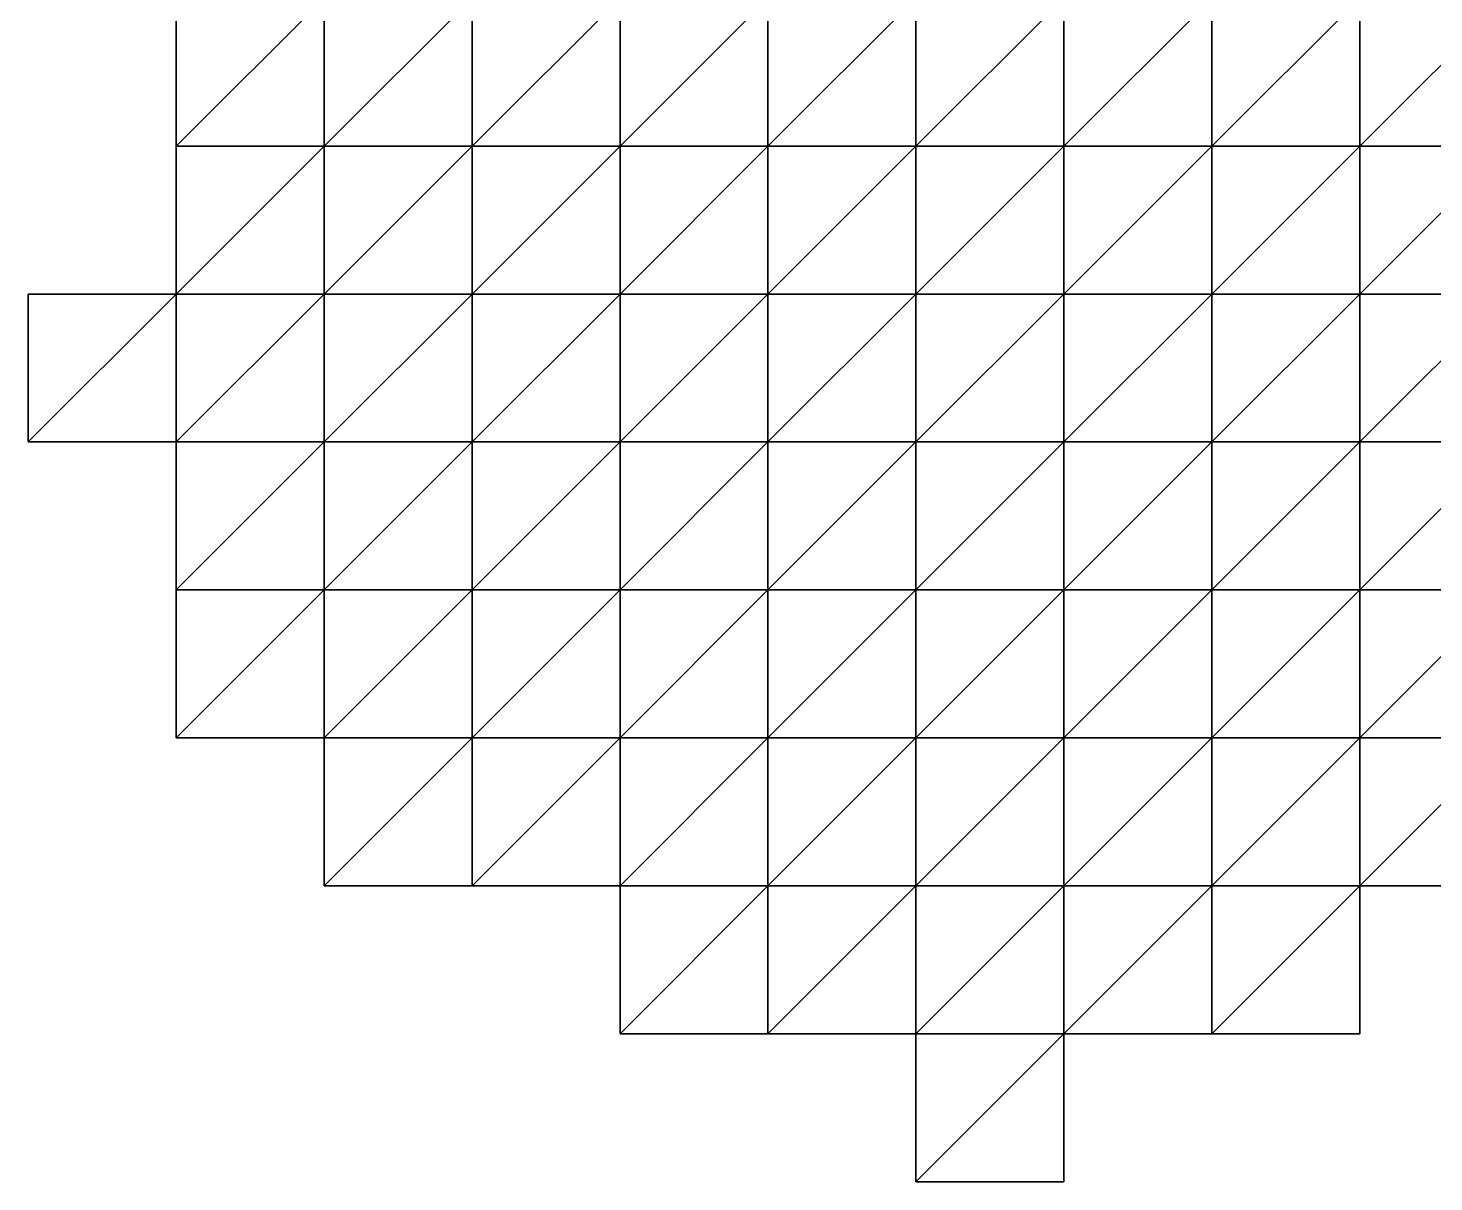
# Model space of a CAD drawing. Extents: x 292020 to 295740, y 4557680 to 4560040.
# Drawn here: x 292580 to 292770, y 4557700 to 4557855.9 of the extents above; entities that cross this region are included whole.
import ezdxf

# ---------------------------------------------------------------- set-up
doc = ezdxf.new("R2010")
doc.units = 0
doc.layers.add('RUN201_4_-_RUN201_NODOMAIN5_20X', color=7, linetype='CONTINUOUS')

msp = doc.modelspace()

# ---------------------------------------------------------------- linework, layer by layer
at = {"layer": 'RUN201_4_-_RUN201_NODOMAIN5_20X'}
for points in [[(292600, 4557860, 1900), (292600, 4557840, 1900), (292620, 4557860, 1900)], [(292620, 4557860, 1900), (292600, 4557840, 1900), (292620, 4557840, 1900)], [(292620, 4557860, 1920), (292600, 4557840, 1920), (292600, 4557860, 1920)], [(292620, 4557840, 1920), (292600, 4557840, 1920), (292620, 4557860, 1920)], [(292600, 4557860, 1900), (292600, 4557840, 1920), (292600, 4557840, 1900)], [(292600, 4557860, 1920), (292600, 4557840, 1920), (292600, 4557860, 1900)], [(292620, 4557860, 1880), (292620, 4557840, 1880), (292640, 4557860, 1880)], [(292640, 4557860, 1880), (292620, 4557840, 1880), (292640, 4557840, 1880)], [(292620, 4557860, 1880), (292620, 4557840, 1900), (292620, 4557840, 1880)], [(292620, 4557860, 1900), (292620, 4557840, 1900), (292620, 4557860, 1880)], [(292640, 4557860, 1920), (292620, 4557840, 1920), (292620, 4557860, 1920)], [(292640, 4557840, 1920), (292620, 4557840, 1920), (292640, 4557860, 1920)], [(292640, 4557860, 1860), (292640, 4557840, 1860), (292660, 4557860, 1860)], [(292660, 4557860, 1860), (292640, 4557840, 1860), (292660, 4557840, 1860)], [(292640, 4557860, 1860), (292640, 4557840, 1880), (292640, 4557840, 1860)], [(292640, 4557860, 1880), (292640, 4557840, 1880), (292640, 4557860, 1860)], [(292660, 4557860, 1920), (292640, 4557840, 1920), (292640, 4557860, 1920)], [(292660, 4557840, 1920), (292640, 4557840, 1920), (292660, 4557860, 1920)], [(292660, 4557860, 1840), (292660, 4557840, 1840), (292680, 4557860, 1840)], [(292680, 4557860, 1840), (292660, 4557840, 1840), (292680, 4557840, 1840)], [(292660, 4557860, 1840), (292660, 4557840, 1860), (292660, 4557840, 1840)], [(292660, 4557860, 1860), (292660, 4557840, 1860), (292660, 4557860, 1840)], [(292680, 4557860, 1920), (292660, 4557840, 1920), (292660, 4557860, 1920)], [(292680, 4557840, 1920), (292660, 4557840, 1920), (292680, 4557860, 1920)], [(292680, 4557860, 1840), (292680, 4557840, 1840), (292700, 4557860, 1840)], [(292700, 4557860, 1840), (292680, 4557840, 1840), (292700, 4557840, 1840)], [(292700, 4557860, 1920), (292680, 4557840, 1920), (292680, 4557860, 1920)], [(292700, 4557840, 1920), (292680, 4557840, 1920), (292700, 4557860, 1920)], [(292700, 4557840, 1840), (292700, 4557840, 1860), (292700, 4557860, 1840)], [(292700, 4557860, 1840), (292700, 4557840, 1860), (292700, 4557860, 1860)], [(292700, 4557860, 1860), (292700, 4557840, 1860), (292720, 4557860, 1860)], [(292720, 4557860, 1860), (292700, 4557840, 1860), (292720, 4557840, 1860)], [(292720, 4557860, 1920), (292700, 4557840, 1920), (292700, 4557860, 1920)], [(292720, 4557840, 1920), (292700, 4557840, 1920), (292720, 4557860, 1920)], [(292720, 4557860, 1860), (292720, 4557840, 1860), (292740, 4557860, 1860)], [(292740, 4557860, 1860), (292720, 4557840, 1860), (292740, 4557840, 1860)], [(292740, 4557860, 1920), (292720, 4557840, 1920), (292720, 4557860, 1920)], [(292740, 4557840, 1920), (292720, 4557840, 1920), (292740, 4557860, 1920)], [(292740, 4557860, 1860), (292740, 4557840, 1860), (292760, 4557860, 1860)], [(292760, 4557860, 1860), (292740, 4557840, 1860), (292760, 4557840, 1860)], [(292760, 4557860, 1920), (292740, 4557840, 1920), (292740, 4557860, 1920)], [(292760, 4557840, 1920), (292740, 4557840, 1920), (292760, 4557860, 1920)], [(292760, 4557860, 1860), (292760, 4557840, 1860), (292780, 4557860, 1860)], [(292780, 4557860, 1860), (292760, 4557840, 1860), (292780, 4557840, 1860)], [(292780, 4557860, 1920), (292760, 4557840, 1920), (292760, 4557860, 1920)], [(292780, 4557840, 1920), (292760, 4557840, 1920), (292780, 4557860, 1920)], [(292600, 4557840, 1900), (292600, 4557820, 1900), (292620, 4557840, 1900)], [(292620, 4557840, 1900), (292600, 4557820, 1900), (292620, 4557820, 1900)], [(292620, 4557840, 1920), (292600, 4557820, 1920), (292600, 4557840, 1920)], [(292620, 4557820, 1920), (292600, 4557820, 1920), (292620, 4557840, 1920)], [(292600, 4557840, 1900), (292600, 4557820, 1920), (292600, 4557820, 1900)], [(292600, 4557840, 1920), (292600, 4557820, 1920), (292600, 4557840, 1900)], [(292620, 4557840, 1880), (292620, 4557820, 1880), (292640, 4557840, 1880)], [(292640, 4557840, 1880), (292620, 4557820, 1880), (292640, 4557820, 1880)], [(292620, 4557840, 1880), (292620, 4557820, 1900), (292620, 4557820, 1880)], [(292620, 4557840, 1900), (292620, 4557820, 1900), (292620, 4557840, 1880)], [(292640, 4557840, 1920), (292620, 4557820, 1920), (292620, 4557840, 1920)], [(292640, 4557820, 1920), (292620, 4557820, 1920), (292640, 4557840, 1920)], [(292640, 4557840, 1860), (292640, 4557820, 1860), (292660, 4557840, 1860)], [(292660, 4557840, 1860), (292640, 4557820, 1860), (292660, 4557820, 1860)], [(292640, 4557840, 1860), (292640, 4557820, 1880), (292640, 4557820, 1860)], [(292640, 4557840, 1880), (292640, 4557820, 1880), (292640, 4557840, 1860)], [(292660, 4557840, 1920), (292640, 4557820, 1920), (292640, 4557840, 1920)], [(292660, 4557820, 1920), (292640, 4557820, 1920), (292660, 4557840, 1920)], [(292660, 4557840, 1840), (292660, 4557840, 1860), (292680, 4557840, 1840)], [(292680, 4557840, 1840), (292660, 4557840, 1860), (292680, 4557840, 1860)], [(292660, 4557840, 1860), (292660, 4557820, 1860), (292680, 4557840, 1860)], [(292680, 4557840, 1860), (292660, 4557820, 1860), (292680, 4557820, 1860)], [(292680, 4557840, 1900), (292660, 4557820, 1900), (292660, 4557840, 1900)], [(292680, 4557820, 1900), (292660, 4557820, 1900), (292680, 4557840, 1900)], [(292660, 4557820, 1900), (292660, 4557820, 1920), (292660, 4557840, 1900)], [(292660, 4557840, 1900), (292660, 4557820, 1920), (292660, 4557840, 1920)], [(292660, 4557840, 1900), (292660, 4557840, 1920), (292680, 4557840, 1900)], [(292680, 4557840, 1900), (292660, 4557840, 1920), (292680, 4557840, 1920)], [(292680, 4557840, 1840), (292680, 4557840, 1860), (292700, 4557840, 1840)], [(292700, 4557840, 1840), (292680, 4557840, 1860), (292700, 4557840, 1860)], [(292680, 4557840, 1860), (292680, 4557820, 1860), (292700, 4557840, 1860)], [(292700, 4557840, 1860), (292680, 4557820, 1860), (292700, 4557820, 1860)], [(292700, 4557840, 1920), (292680, 4557820, 1920), (292680, 4557840, 1920)], [(292700, 4557820, 1920), (292680, 4557820, 1920), (292700, 4557840, 1920)], [(292680, 4557840, 1900), (292680, 4557820, 1920), (292680, 4557820, 1900)], [(292680, 4557840, 1920), (292680, 4557820, 1920), (292680, 4557840, 1900)], [(292700, 4557840, 1860), (292700, 4557820, 1860), (292720, 4557840, 1860)], [(292720, 4557840, 1860), (292700, 4557820, 1860), (292720, 4557820, 1860)], [(292720, 4557840, 1920), (292700, 4557820, 1920), (292700, 4557840, 1920)], [(292720, 4557820, 1920), (292700, 4557820, 1920), (292720, 4557840, 1920)], [(292720, 4557840, 1860), (292720, 4557820, 1860), (292740, 4557840, 1860)], [(292740, 4557840, 1860), (292720, 4557820, 1860), (292740, 4557820, 1860)], [(292740, 4557840, 1920), (292720, 4557820, 1920), (292720, 4557840, 1920)], [(292740, 4557820, 1920), (292720, 4557820, 1920), (292740, 4557840, 1920)], [(292740, 4557840, 1860), (292740, 4557820, 1860), (292760, 4557840, 1860)], [(292760, 4557840, 1860), (292740, 4557820, 1860), (292760, 4557820, 1860)], [(292760, 4557840, 1920), (292740, 4557820, 1920), (292740, 4557840, 1920)], [(292760, 4557820, 1920), (292740, 4557820, 1920), (292760, 4557840, 1920)], [(292760, 4557840, 1860), (292760, 4557820, 1860), (292780, 4557840, 1860)], [(292780, 4557840, 1860), (292760, 4557820, 1860), (292780, 4557820, 1860)], [(292780, 4557840, 1920), (292760, 4557820, 1920), (292760, 4557840, 1920)], [(292780, 4557820, 1920), (292760, 4557820, 1920), (292780, 4557840, 1920)], [(292580, 4557820, 1900), (292580, 4557800, 1900), (292600, 4557820, 1900)], [(292600, 4557820, 1900), (292580, 4557800, 1900), (292600, 4557800, 1900)], [(292600, 4557820, 1920), (292580, 4557800, 1920), (292580, 4557820, 1920)], [(292600, 4557800, 1920), (292580, 4557800, 1920), (292600, 4557820, 1920)], [(292600, 4557820, 1900), (292580, 4557820, 1920), (292580, 4557820, 1900)], [(292600, 4557820, 1920), (292580, 4557820, 1920), (292600, 4557820, 1900)], [(292580, 4557820, 1900), (292580, 4557800, 1920), (292580, 4557800, 1900)], [(292580, 4557820, 1920), (292580, 4557800, 1920), (292580, 4557820, 1900)], [(292600, 4557820, 1880), (292600, 4557800, 1880), (292620, 4557820, 1880)], [(292620, 4557820, 1880), (292600, 4557800, 1880), (292620, 4557800, 1880)], [(292620, 4557820, 1880), (292600, 4557820, 1900), (292600, 4557820, 1880)], [(292620, 4557820, 1900), (292600, 4557820, 1900), (292620, 4557820, 1880)], [(292600, 4557820, 1880), (292600, 4557800, 1900), (292600, 4557800, 1880)], [(292600, 4557820, 1900), (292600, 4557800, 1900), (292600, 4557820, 1880)], [(292620, 4557820, 1920), (292600, 4557800, 1920), (292600, 4557820, 1920)], [(292620, 4557800, 1920), (292600, 4557800, 1920), (292620, 4557820, 1920)], [(292620, 4557820, 1860), (292620, 4557800, 1860), (292640, 4557820, 1860)], [(292640, 4557820, 1860), (292620, 4557800, 1860), (292640, 4557800, 1860)], [(292640, 4557820, 1860), (292620, 4557820, 1880), (292620, 4557820, 1860)], [(292640, 4557820, 1880), (292620, 4557820, 1880), (292640, 4557820, 1860)], [(292620, 4557820, 1860), (292620, 4557800, 1880), (292620, 4557800, 1860)], [(292620, 4557820, 1880), (292620, 4557800, 1880), (292620, 4557820, 1860)], [(292640, 4557820, 1920), (292620, 4557800, 1920), (292620, 4557820, 1920)], [(292640, 4557800, 1920), (292620, 4557800, 1920), (292640, 4557820, 1920)], [(292640, 4557820, 1840), (292640, 4557800, 1840), (292660, 4557820, 1840)], [(292660, 4557820, 1840), (292640, 4557800, 1840), (292660, 4557800, 1840)], [(292660, 4557820, 1840), (292640, 4557820, 1860), (292640, 4557820, 1840)], [(292660, 4557820, 1860), (292640, 4557820, 1860), (292660, 4557820, 1840)], [(292640, 4557820, 1840), (292640, 4557800, 1860), (292640, 4557800, 1840)], [(292640, 4557820, 1860), (292640, 4557800, 1860), (292640, 4557820, 1840)], [(292660, 4557820, 1920), (292640, 4557800, 1920), (292640, 4557820, 1920)], [(292660, 4557800, 1920), (292640, 4557800, 1920), (292660, 4557820, 1920)], [(292660, 4557820, 1840), (292660, 4557800, 1840), (292680, 4557820, 1840)], [(292680, 4557820, 1840), (292660, 4557800, 1840), (292680, 4557800, 1840)], [(292680, 4557820, 1840), (292660, 4557820, 1860), (292660, 4557820, 1840)], [(292680, 4557820, 1860), (292660, 4557820, 1860), (292680, 4557820, 1840)], [(292680, 4557820, 1900), (292660, 4557800, 1900), (292660, 4557820, 1900)], [(292680, 4557800, 1900), (292660, 4557800, 1900), (292680, 4557820, 1900)], [(292660, 4557800, 1900), (292660, 4557800, 1920), (292660, 4557820, 1900)], [(292660, 4557820, 1900), (292660, 4557800, 1920), (292660, 4557820, 1920)], [(292680, 4557820, 1840), (292680, 4557800, 1840), (292700, 4557820, 1840)], [(292700, 4557820, 1840), (292680, 4557800, 1840), (292700, 4557800, 1840)], [(292700, 4557820, 1840), (292680, 4557820, 1860), (292680, 4557820, 1840)], [(292700, 4557820, 1860), (292680, 4557820, 1860), (292700, 4557820, 1840)], [(292700, 4557820, 1900), (292680, 4557800, 1900), (292680, 4557820, 1900)], [(292700, 4557800, 1900), (292680, 4557800, 1900), (292700, 4557820, 1900)], [(292680, 4557820, 1900), (292680, 4557820, 1920), (292700, 4557820, 1900)], [(292700, 4557820, 1900), (292680, 4557820, 1920), (292700, 4557820, 1920)], [(292700, 4557820, 1840), (292700, 4557800, 1840), (292720, 4557820, 1840)], [(292720, 4557820, 1840), (292700, 4557800, 1840), (292720, 4557800, 1840)], [(292720, 4557820, 1840), (292700, 4557820, 1860), (292700, 4557820, 1840)], [(292720, 4557820, 1860), (292700, 4557820, 1860), (292720, 4557820, 1840)], [(292720, 4557820, 1920), (292700, 4557800, 1920), (292700, 4557820, 1920)], [(292720, 4557800, 1920), (292700, 4557800, 1920), (292720, 4557820, 1920)], [(292700, 4557820, 1900), (292700, 4557800, 1920), (292700, 4557800, 1900)], [(292700, 4557820, 1920), (292700, 4557800, 1920), (292700, 4557820, 1900)], [(292720, 4557820, 1840), (292720, 4557800, 1840), (292740, 4557820, 1840)], [(292740, 4557820, 1840), (292720, 4557800, 1840), (292740, 4557800, 1840)], [(292740, 4557820, 1840), (292720, 4557820, 1860), (292720, 4557820, 1840)], [(292740, 4557820, 1860), (292720, 4557820, 1860), (292740, 4557820, 1840)], [(292740, 4557820, 1920), (292720, 4557800, 1920), (292720, 4557820, 1920)], [(292740, 4557800, 1920), (292720, 4557800, 1920), (292740, 4557820, 1920)], [(292740, 4557800, 1840), (292740, 4557800, 1860), (292740, 4557820, 1840)], [(292740, 4557820, 1840), (292740, 4557800, 1860), (292740, 4557820, 1860)], [(292740, 4557820, 1860), (292740, 4557800, 1860), (292760, 4557820, 1860)], [(292760, 4557820, 1860), (292740, 4557800, 1860), (292760, 4557800, 1860)], [(292760, 4557820, 1920), (292740, 4557800, 1920), (292740, 4557820, 1920)], [(292760, 4557800, 1920), (292740, 4557800, 1920), (292760, 4557820, 1920)], [(292760, 4557800, 1860), (292760, 4557800, 1880), (292760, 4557820, 1860)], [(292760, 4557820, 1860), (292760, 4557800, 1880), (292760, 4557820, 1880)], [(292760, 4557820, 1860), (292760, 4557820, 1880), (292780, 4557820, 1860)], [(292780, 4557820, 1860), (292760, 4557820, 1880), (292780, 4557820, 1880)], [(292760, 4557820, 1880), (292760, 4557800, 1880), (292780, 4557820, 1880)], [(292780, 4557820, 1880), (292760, 4557800, 1880), (292780, 4557800, 1880)], [(292780, 4557820, 1920), (292760, 4557800, 1920), (292760, 4557820, 1920)], [(292780, 4557800, 1920), (292760, 4557800, 1920), (292780, 4557820, 1920)], [(292580, 4557800, 1900), (292580, 4557800, 1920), (292600, 4557800, 1900)], [(292600, 4557800, 1900), (292580, 4557800, 1920), (292600, 4557800, 1920)], [(292600, 4557800, 1880), (292600, 4557800, 1900), (292620, 4557800, 1880)], [(292620, 4557800, 1880), (292600, 4557800, 1900), (292620, 4557800, 1900)], [(292600, 4557800, 1900), (292600, 4557780, 1900), (292620, 4557800, 1900)], [(292620, 4557800, 1900), (292600, 4557780, 1900), (292620, 4557780, 1900)], [(292620, 4557800, 1920), (292600, 4557780, 1920), (292600, 4557800, 1920)], [(292620, 4557780, 1920), (292600, 4557780, 1920), (292620, 4557800, 1920)], [(292600, 4557800, 1900), (292600, 4557780, 1920), (292600, 4557780, 1900)], [(292600, 4557800, 1920), (292600, 4557780, 1920), (292600, 4557800, 1900)], [(292620, 4557800, 1860), (292620, 4557800, 1880), (292640, 4557800, 1860)], [(292640, 4557800, 1860), (292620, 4557800, 1880), (292640, 4557800, 1880)], [(292620, 4557800, 1880), (292620, 4557780, 1880), (292640, 4557800, 1880)], [(292640, 4557800, 1880), (292620, 4557780, 1880), (292640, 4557780, 1880)], [(292620, 4557800, 1880), (292620, 4557780, 1900), (292620, 4557780, 1880)], [(292620, 4557800, 1900), (292620, 4557780, 1900), (292620, 4557800, 1880)], [(292640, 4557800, 1920), (292620, 4557780, 1920), (292620, 4557800, 1920)], [(292640, 4557780, 1920), (292620, 4557780, 1920), (292640, 4557800, 1920)], [(292640, 4557800, 1840), (292640, 4557800, 1860), (292660, 4557800, 1840)], [(292660, 4557800, 1840), (292640, 4557800, 1860), (292660, 4557800, 1860)], [(292640, 4557800, 1860), (292640, 4557780, 1860), (292660, 4557800, 1860)], [(292660, 4557800, 1860), (292640, 4557780, 1860), (292660, 4557780, 1860)], [(292640, 4557800, 1860), (292640, 4557780, 1880), (292640, 4557780, 1860)], [(292640, 4557800, 1880), (292640, 4557780, 1880), (292640, 4557800, 1860)], [(292660, 4557800, 1920), (292640, 4557780, 1920), (292640, 4557800, 1920)], [(292660, 4557780, 1920), (292640, 4557780, 1920), (292660, 4557800, 1920)], [(292660, 4557800, 1840), (292660, 4557780, 1840), (292680, 4557800, 1840)], [(292680, 4557800, 1840), (292660, 4557780, 1840), (292680, 4557780, 1840)], [(292660, 4557800, 1840), (292660, 4557780, 1860), (292660, 4557780, 1840)], [(292660, 4557800, 1860), (292660, 4557780, 1860), (292660, 4557800, 1840)], [(292680, 4557800, 1900), (292660, 4557780, 1900), (292660, 4557800, 1900)], [(292680, 4557780, 1900), (292660, 4557780, 1900), (292680, 4557800, 1900)], [(292660, 4557780, 1900), (292660, 4557780, 1920), (292660, 4557800, 1900)], [(292660, 4557800, 1900), (292660, 4557780, 1920), (292660, 4557800, 1920)], [(292680, 4557800, 1840), (292680, 4557780, 1840), (292700, 4557800, 1840)], [(292700, 4557800, 1840), (292680, 4557780, 1840), (292700, 4557780, 1840)], [(292700, 4557800, 1900), (292680, 4557780, 1900), (292680, 4557800, 1900)], [(292700, 4557780, 1900), (292680, 4557780, 1900), (292700, 4557800, 1900)], [(292700, 4557800, 1820), (292700, 4557780, 1820), (292720, 4557800, 1820)], [(292720, 4557800, 1820), (292700, 4557780, 1820), (292720, 4557780, 1820)], [(292720, 4557800, 1820), (292700, 4557800, 1840), (292700, 4557800, 1820)], [(292720, 4557800, 1840), (292700, 4557800, 1840), (292720, 4557800, 1820)], [(292700, 4557800, 1820), (292700, 4557780, 1840), (292700, 4557780, 1820)], [(292700, 4557800, 1840), (292700, 4557780, 1840), (292700, 4557800, 1820)], [(292720, 4557800, 1920), (292700, 4557780, 1920), (292700, 4557800, 1920)], [(292720, 4557780, 1920), (292700, 4557780, 1920), (292720, 4557800, 1920)], [(292700, 4557800, 1900), (292700, 4557780, 1920), (292700, 4557780, 1900)], [(292700, 4557800, 1920), (292700, 4557780, 1920), (292700, 4557800, 1900)], [(292720, 4557780, 1820), (292720, 4557780, 1840), (292720, 4557800, 1820)], [(292720, 4557800, 1820), (292720, 4557780, 1840), (292720, 4557800, 1840)], [(292720, 4557800, 1840), (292720, 4557780, 1840), (292740, 4557800, 1840)], [(292740, 4557800, 1840), (292720, 4557780, 1840), (292740, 4557780, 1840)], [(292740, 4557800, 1920), (292720, 4557780, 1920), (292720, 4557800, 1920)], [(292740, 4557780, 1920), (292720, 4557780, 1920), (292740, 4557800, 1920)], [(292740, 4557780, 1840), (292740, 4557780, 1860), (292740, 4557800, 1840)], [(292740, 4557800, 1840), (292740, 4557780, 1860), (292740, 4557800, 1860)], [(292740, 4557800, 1860), (292740, 4557780, 1860), (292760, 4557800, 1860)], [(292760, 4557800, 1860), (292740, 4557780, 1860), (292760, 4557780, 1860)], [(292760, 4557800, 1920), (292740, 4557780, 1920), (292740, 4557800, 1920)], [(292760, 4557780, 1920), (292740, 4557780, 1920), (292760, 4557800, 1920)], [(292760, 4557800, 1860), (292760, 4557780, 1860), (292780, 4557800, 1860)], [(292780, 4557800, 1860), (292760, 4557780, 1860), (292780, 4557780, 1860)], [(292780, 4557800, 1860), (292760, 4557800, 1880), (292760, 4557800, 1860)], [(292780, 4557800, 1880), (292760, 4557800, 1880), (292780, 4557800, 1860)], [(292780, 4557800, 1920), (292760, 4557780, 1920), (292760, 4557800, 1920)], [(292780, 4557780, 1920), (292760, 4557780, 1920), (292780, 4557800, 1920)], [(292600, 4557780, 1900), (292600, 4557760, 1900), (292620, 4557780, 1900)], [(292620, 4557780, 1900), (292600, 4557760, 1900), (292620, 4557760, 1900)], [(292620, 4557780, 1920), (292600, 4557760, 1920), (292600, 4557780, 1920)], [(292620, 4557760, 1920), (292600, 4557760, 1920), (292620, 4557780, 1920)], [(292600, 4557780, 1900), (292600, 4557760, 1920), (292600, 4557760, 1900)], [(292600, 4557780, 1920), (292600, 4557760, 1920), (292600, 4557780, 1900)], [(292620, 4557780, 1880), (292620, 4557780, 1900), (292640, 4557780, 1880)], [(292640, 4557780, 1880), (292620, 4557780, 1900), (292640, 4557780, 1900)], [(292620, 4557780, 1900), (292620, 4557760, 1900), (292640, 4557780, 1900)], [(292640, 4557780, 1900), (292620, 4557760, 1900), (292640, 4557760, 1900)], [(292640, 4557780, 1920), (292620, 4557760, 1920), (292620, 4557780, 1920)], [(292640, 4557760, 1920), (292620, 4557760, 1920), (292640, 4557780, 1920)], [(292640, 4557780, 1860), (292640, 4557780, 1880), (292660, 4557780, 1860)], [(292660, 4557780, 1860), (292640, 4557780, 1880), (292660, 4557780, 1880)], [(292640, 4557780, 1880), (292640, 4557760, 1880), (292660, 4557780, 1880)], [(292660, 4557780, 1880), (292640, 4557760, 1880), (292660, 4557760, 1880)], [(292640, 4557780, 1880), (292640, 4557760, 1900), (292640, 4557760, 1880)], [(292640, 4557780, 1900), (292640, 4557760, 1900), (292640, 4557780, 1880)], [(292660, 4557780, 1920), (292640, 4557760, 1920), (292640, 4557780, 1920)], [(292660, 4557760, 1920), (292640, 4557760, 1920), (292660, 4557780, 1920)], [(292660, 4557780, 1840), (292660, 4557780, 1860), (292680, 4557780, 1840)], [(292680, 4557780, 1840), (292660, 4557780, 1860), (292680, 4557780, 1860)], [(292660, 4557780, 1860), (292660, 4557760, 1860), (292680, 4557780, 1860)], [(292680, 4557780, 1860), (292660, 4557760, 1860), (292680, 4557760, 1860)], [(292660, 4557780, 1860), (292660, 4557760, 1880), (292660, 4557760, 1860)], [(292660, 4557780, 1880), (292660, 4557760, 1880), (292660, 4557780, 1860)], [(292680, 4557780, 1920), (292660, 4557760, 1920), (292660, 4557780, 1920)], [(292680, 4557760, 1920), (292660, 4557760, 1920), (292680, 4557780, 1920)], [(292680, 4557780, 1900), (292660, 4557780, 1920), (292660, 4557780, 1900)], [(292680, 4557780, 1920), (292660, 4557780, 1920), (292680, 4557780, 1900)], [(292680, 4557780, 1840), (292680, 4557780, 1860), (292700, 4557780, 1840)], [(292700, 4557780, 1840), (292680, 4557780, 1860), (292700, 4557780, 1860)], [(292680, 4557780, 1860), (292680, 4557760, 1860), (292700, 4557780, 1860)], [(292700, 4557780, 1860), (292680, 4557760, 1860), (292700, 4557760, 1860)], [(292700, 4557780, 1920), (292680, 4557760, 1920), (292680, 4557780, 1920)], [(292700, 4557760, 1920), (292680, 4557760, 1920), (292700, 4557780, 1920)], [(292700, 4557780, 1900), (292680, 4557780, 1920), (292680, 4557780, 1900)], [(292700, 4557780, 1920), (292680, 4557780, 1920), (292700, 4557780, 1900)], [(292700, 4557780, 1820), (292700, 4557780, 1840), (292720, 4557780, 1820)], [(292720, 4557780, 1820), (292700, 4557780, 1840), (292720, 4557780, 1840)], [(292700, 4557780, 1840), (292700, 4557760, 1840), (292720, 4557780, 1840)], [(292720, 4557780, 1840), (292700, 4557760, 1840), (292720, 4557760, 1840)], [(292700, 4557780, 1840), (292700, 4557760, 1860), (292700, 4557760, 1840)], [(292700, 4557780, 1860), (292700, 4557760, 1860), (292700, 4557780, 1840)], [(292720, 4557780, 1920), (292700, 4557760, 1920), (292700, 4557780, 1920)], [(292720, 4557760, 1920), (292700, 4557760, 1920), (292720, 4557780, 1920)], [(292720, 4557760, 1840), (292720, 4557760, 1860), (292720, 4557780, 1840)], [(292720, 4557780, 1840), (292720, 4557760, 1860), (292720, 4557780, 1860)], [(292720, 4557780, 1840), (292720, 4557780, 1860), (292740, 4557780, 1840)], [(292740, 4557780, 1840), (292720, 4557780, 1860), (292740, 4557780, 1860)], [(292720, 4557780, 1860), (292720, 4557760, 1860), (292740, 4557780, 1860)], [(292740, 4557780, 1860), (292720, 4557760, 1860), (292740, 4557760, 1860)], [(292740, 4557780, 1920), (292720, 4557760, 1920), (292720, 4557780, 1920)], [(292740, 4557760, 1920), (292720, 4557760, 1920), (292740, 4557780, 1920)], [(292740, 4557760, 1860), (292740, 4557760, 1880), (292740, 4557780, 1860)], [(292740, 4557780, 1860), (292740, 4557760, 1880), (292740, 4557780, 1880)], [(292740, 4557780, 1860), (292740, 4557780, 1880), (292760, 4557780, 1860)], [(292760, 4557780, 1860), (292740, 4557780, 1880), (292760, 4557780, 1880)], [(292740, 4557780, 1880), (292740, 4557760, 1880), (292760, 4557780, 1880)], [(292760, 4557780, 1880), (292740, 4557760, 1880), (292760, 4557760, 1880)], [(292760, 4557780, 1920), (292740, 4557760, 1920), (292740, 4557780, 1920)], [(292760, 4557760, 1920), (292740, 4557760, 1920), (292760, 4557780, 1920)], [(292760, 4557780, 1860), (292760, 4557780, 1880), (292780, 4557780, 1860)], [(292780, 4557780, 1860), (292760, 4557780, 1880), (292780, 4557780, 1880)], [(292760, 4557780, 1880), (292760, 4557760, 1880), (292780, 4557780, 1880)], [(292780, 4557780, 1880), (292760, 4557760, 1880), (292780, 4557760, 1880)], [(292780, 4557780, 1920), (292760, 4557760, 1920), (292760, 4557780, 1920)], [(292780, 4557760, 1920), (292760, 4557760, 1920), (292780, 4557780, 1920)], [(292600, 4557760, 1900), (292600, 4557760, 1920), (292620, 4557760, 1900)], [(292620, 4557760, 1900), (292600, 4557760, 1920), (292620, 4557760, 1920)], [(292620, 4557760, 1900), (292620, 4557740, 1900), (292640, 4557760, 1900)], [(292640, 4557760, 1900), (292620, 4557740, 1900), (292640, 4557740, 1900)], [(292640, 4557760, 1920), (292620, 4557740, 1920), (292620, 4557760, 1920)], [(292640, 4557740, 1920), (292620, 4557740, 1920), (292640, 4557760, 1920)], [(292620, 4557760, 1900), (292620, 4557740, 1920), (292620, 4557740, 1900)], [(292620, 4557760, 1920), (292620, 4557740, 1920), (292620, 4557760, 1900)], [(292640, 4557760, 1880), (292640, 4557760, 1900), (292660, 4557760, 1880)], [(292660, 4557760, 1880), (292640, 4557760, 1900), (292660, 4557760, 1900)], [(292640, 4557760, 1900), (292640, 4557740, 1900), (292660, 4557760, 1900)], [(292660, 4557760, 1900), (292640, 4557740, 1900), (292660, 4557740, 1900)], [(292660, 4557760, 1920), (292640, 4557740, 1920), (292640, 4557760, 1920)], [(292660, 4557740, 1920), (292640, 4557740, 1920), (292660, 4557760, 1920)], [(292660, 4557760, 1860), (292660, 4557760, 1880), (292680, 4557760, 1860)], [(292680, 4557760, 1860), (292660, 4557760, 1880), (292680, 4557760, 1880)], [(292660, 4557760, 1880), (292660, 4557740, 1880), (292680, 4557760, 1880)], [(292680, 4557760, 1880), (292660, 4557740, 1880), (292680, 4557740, 1880)], [(292660, 4557760, 1880), (292660, 4557740, 1900), (292660, 4557740, 1880)], [(292660, 4557760, 1900), (292660, 4557740, 1900), (292660, 4557760, 1880)], [(292680, 4557760, 1920), (292660, 4557740, 1920), (292660, 4557760, 1920)], [(292680, 4557740, 1920), (292660, 4557740, 1920), (292680, 4557760, 1920)], [(292680, 4557760, 1860), (292680, 4557760, 1880), (292700, 4557760, 1860)], [(292700, 4557760, 1860), (292680, 4557760, 1880), (292700, 4557760, 1880)], [(292680, 4557760, 1880), (292680, 4557740, 1880), (292700, 4557760, 1880)], [(292700, 4557760, 1880), (292680, 4557740, 1880), (292700, 4557740, 1880)], [(292700, 4557760, 1920), (292680, 4557740, 1920), (292680, 4557760, 1920)], [(292700, 4557740, 1920), (292680, 4557740, 1920), (292700, 4557760, 1920)], [(292700, 4557760, 1840), (292700, 4557760, 1860), (292720, 4557760, 1840)], [(292720, 4557760, 1840), (292700, 4557760, 1860), (292720, 4557760, 1860)], [(292700, 4557760, 1860), (292700, 4557740, 1860), (292720, 4557760, 1860)], [(292720, 4557760, 1860), (292700, 4557740, 1860), (292720, 4557740, 1860)], [(292700, 4557760, 1860), (292700, 4557740, 1880), (292700, 4557740, 1860)], [(292700, 4557760, 1880), (292700, 4557740, 1880), (292700, 4557760, 1860)], [(292720, 4557760, 1920), (292700, 4557740, 1920), (292700, 4557760, 1920)], [(292720, 4557740, 1920), (292700, 4557740, 1920), (292720, 4557760, 1920)], [(292720, 4557740, 1860), (292720, 4557740, 1880), (292720, 4557760, 1860)], [(292720, 4557760, 1860), (292720, 4557740, 1880), (292720, 4557760, 1880)], [(292720, 4557760, 1860), (292720, 4557760, 1880), (292740, 4557760, 1860)], [(292740, 4557760, 1860), (292720, 4557760, 1880), (292740, 4557760, 1880)], [(292720, 4557760, 1880), (292720, 4557740, 1880), (292740, 4557760, 1880)], [(292740, 4557760, 1880), (292720, 4557740, 1880), (292740, 4557740, 1880)], [(292740, 4557760, 1920), (292720, 4557740, 1920), (292720, 4557760, 1920)], [(292740, 4557740, 1920), (292720, 4557740, 1920), (292740, 4557760, 1920)], [(292740, 4557760, 1880), (292740, 4557740, 1880), (292760, 4557760, 1880)], [(292760, 4557760, 1880), (292740, 4557740, 1880), (292760, 4557740, 1880)], [(292760, 4557760, 1920), (292740, 4557740, 1920), (292740, 4557760, 1920)], [(292760, 4557740, 1920), (292740, 4557740, 1920), (292760, 4557760, 1920)], [(292760, 4557740, 1880), (292760, 4557740, 1900), (292760, 4557760, 1880)], [(292760, 4557760, 1880), (292760, 4557740, 1900), (292760, 4557760, 1900)], [(292760, 4557760, 1880), (292760, 4557760, 1900), (292780, 4557760, 1880)], [(292780, 4557760, 1880), (292760, 4557760, 1900), (292780, 4557760, 1900)], [(292760, 4557760, 1900), (292760, 4557740, 1900), (292780, 4557760, 1900)], [(292780, 4557760, 1900), (292760, 4557740, 1900), (292780, 4557740, 1900)], [(292780, 4557760, 1920), (292760, 4557740, 1920), (292760, 4557760, 1920)], [(292780, 4557740, 1920), (292760, 4557740, 1920), (292780, 4557760, 1920)], [(292620, 4557740, 1900), (292620, 4557740, 1920), (292640, 4557740, 1900)], [(292640, 4557740, 1900), (292620, 4557740, 1920), (292640, 4557740, 1920)], [(292640, 4557740, 1900), (292640, 4557740, 1920), (292660, 4557740, 1900)], [(292660, 4557740, 1900), (292640, 4557740, 1920), (292660, 4557740, 1920)], [(292660, 4557740, 1880), (292660, 4557740, 1900), (292680, 4557740, 1880)], [(292680, 4557740, 1880), (292660, 4557740, 1900), (292680, 4557740, 1900)], [(292660, 4557740, 1900), (292660, 4557720, 1900), (292680, 4557740, 1900)], [(292680, 4557740, 1900), (292660, 4557720, 1900), (292680, 4557720, 1900)], [(292680, 4557740, 1920), (292660, 4557720, 1920), (292660, 4557740, 1920)], [(292680, 4557720, 1920), (292660, 4557720, 1920), (292680, 4557740, 1920)], [(292660, 4557740, 1900), (292660, 4557720, 1920), (292660, 4557720, 1900)], [(292660, 4557740, 1920), (292660, 4557720, 1920), (292660, 4557740, 1900)], [(292680, 4557740, 1880), (292680, 4557740, 1900), (292700, 4557740, 1880)], [(292700, 4557740, 1880), (292680, 4557740, 1900), (292700, 4557740, 1900)], [(292680, 4557740, 1900), (292680, 4557720, 1900), (292700, 4557740, 1900)], [(292700, 4557740, 1900), (292680, 4557720, 1900), (292700, 4557720, 1900)], [(292700, 4557740, 1920), (292680, 4557720, 1920), (292680, 4557740, 1920)], [(292700, 4557720, 1920), (292680, 4557720, 1920), (292700, 4557740, 1920)], [(292700, 4557740, 1860), (292700, 4557740, 1880), (292720, 4557740, 1860)], [(292720, 4557740, 1860), (292700, 4557740, 1880), (292720, 4557740, 1880)], [(292700, 4557740, 1880), (292700, 4557720, 1880), (292720, 4557740, 1880)], [(292720, 4557740, 1880), (292700, 4557720, 1880), (292720, 4557720, 1880)], [(292700, 4557740, 1880), (292700, 4557720, 1900), (292700, 4557720, 1880)], [(292700, 4557740, 1900), (292700, 4557720, 1900), (292700, 4557740, 1880)], [(292720, 4557740, 1920), (292700, 4557720, 1920), (292700, 4557740, 1920)], [(292720, 4557720, 1920), (292700, 4557720, 1920), (292720, 4557740, 1920)], [(292720, 4557720, 1880), (292720, 4557720, 1900), (292720, 4557740, 1880)], [(292720, 4557740, 1880), (292720, 4557720, 1900), (292720, 4557740, 1900)], [(292720, 4557740, 1880), (292720, 4557740, 1900), (292740, 4557740, 1880)], [(292740, 4557740, 1880), (292720, 4557740, 1900), (292740, 4557740, 1900)], [(292720, 4557740, 1900), (292720, 4557720, 1900), (292740, 4557740, 1900)], [(292740, 4557740, 1900), (292720, 4557720, 1900), (292740, 4557720, 1900)], [(292740, 4557740, 1920), (292720, 4557720, 1920), (292720, 4557740, 1920)], [(292740, 4557720, 1920), (292720, 4557720, 1920), (292740, 4557740, 1920)], [(292740, 4557740, 1880), (292740, 4557740, 1900), (292760, 4557740, 1880)], [(292760, 4557740, 1880), (292740, 4557740, 1900), (292760, 4557740, 1900)], [(292740, 4557740, 1900), (292740, 4557720, 1900), (292760, 4557740, 1900)], [(292760, 4557740, 1900), (292740, 4557720, 1900), (292760, 4557720, 1900)], [(292760, 4557740, 1920), (292740, 4557720, 1920), (292740, 4557740, 1920)], [(292760, 4557720, 1920), (292740, 4557720, 1920), (292760, 4557740, 1920)], [(292760, 4557720, 1900), (292760, 4557720, 1920), (292760, 4557740, 1900)], [(292760, 4557740, 1900), (292760, 4557720, 1920), (292760, 4557740, 1920)], [(292760, 4557740, 1900), (292760, 4557740, 1920), (292780, 4557740, 1900)], [(292780, 4557740, 1900), (292760, 4557740, 1920), (292780, 4557740, 1920)], [(292660, 4557720, 1900), (292660, 4557720, 1920), (292680, 4557720, 1900)], [(292680, 4557720, 1900), (292660, 4557720, 1920), (292680, 4557720, 1920)], [(292680, 4557720, 1900), (292680, 4557720, 1920), (292700, 4557720, 1900)], [(292700, 4557720, 1900), (292680, 4557720, 1920), (292700, 4557720, 1920)], [(292700, 4557720, 1880), (292700, 4557720, 1900), (292720, 4557720, 1880)], [(292720, 4557720, 1880), (292700, 4557720, 1900), (292720, 4557720, 1900)], [(292700, 4557720, 1900), (292700, 4557700, 1900), (292720, 4557720, 1900)], [(292720, 4557720, 1900), (292700, 4557700, 1900), (292720, 4557700, 1900)], [(292720, 4557720, 1920), (292700, 4557700, 1920), (292700, 4557720, 1920)], [(292720, 4557700, 1920), (292700, 4557700, 1920), (292720, 4557720, 1920)], [(292700, 4557720, 1900), (292700, 4557700, 1920), (292700, 4557700, 1900)], [(292700, 4557720, 1920), (292700, 4557700, 1920), (292700, 4557720, 1900)], [(292720, 4557700, 1900), (292720, 4557700, 1920), (292720, 4557720, 1900)], [(292720, 4557720, 1900), (292720, 4557700, 1920), (292720, 4557720, 1920)], [(292720, 4557720, 1900), (292720, 4557720, 1920), (292740, 4557720, 1900)], [(292740, 4557720, 1900), (292720, 4557720, 1920), (292740, 4557720, 1920)], [(292740, 4557720, 1900), (292740, 4557720, 1920), (292760, 4557720, 1900)], [(292760, 4557720, 1900), (292740, 4557720, 1920), (292760, 4557720, 1920)], [(292700, 4557700, 1900), (292700, 4557700, 1920), (292720, 4557700, 1900)], [(292720, 4557700, 1900), (292700, 4557700, 1920), (292720, 4557700, 1920)]]:
    msp.add_3dface(points, dxfattribs=at)

doc.saveas('drawing.dxf')
